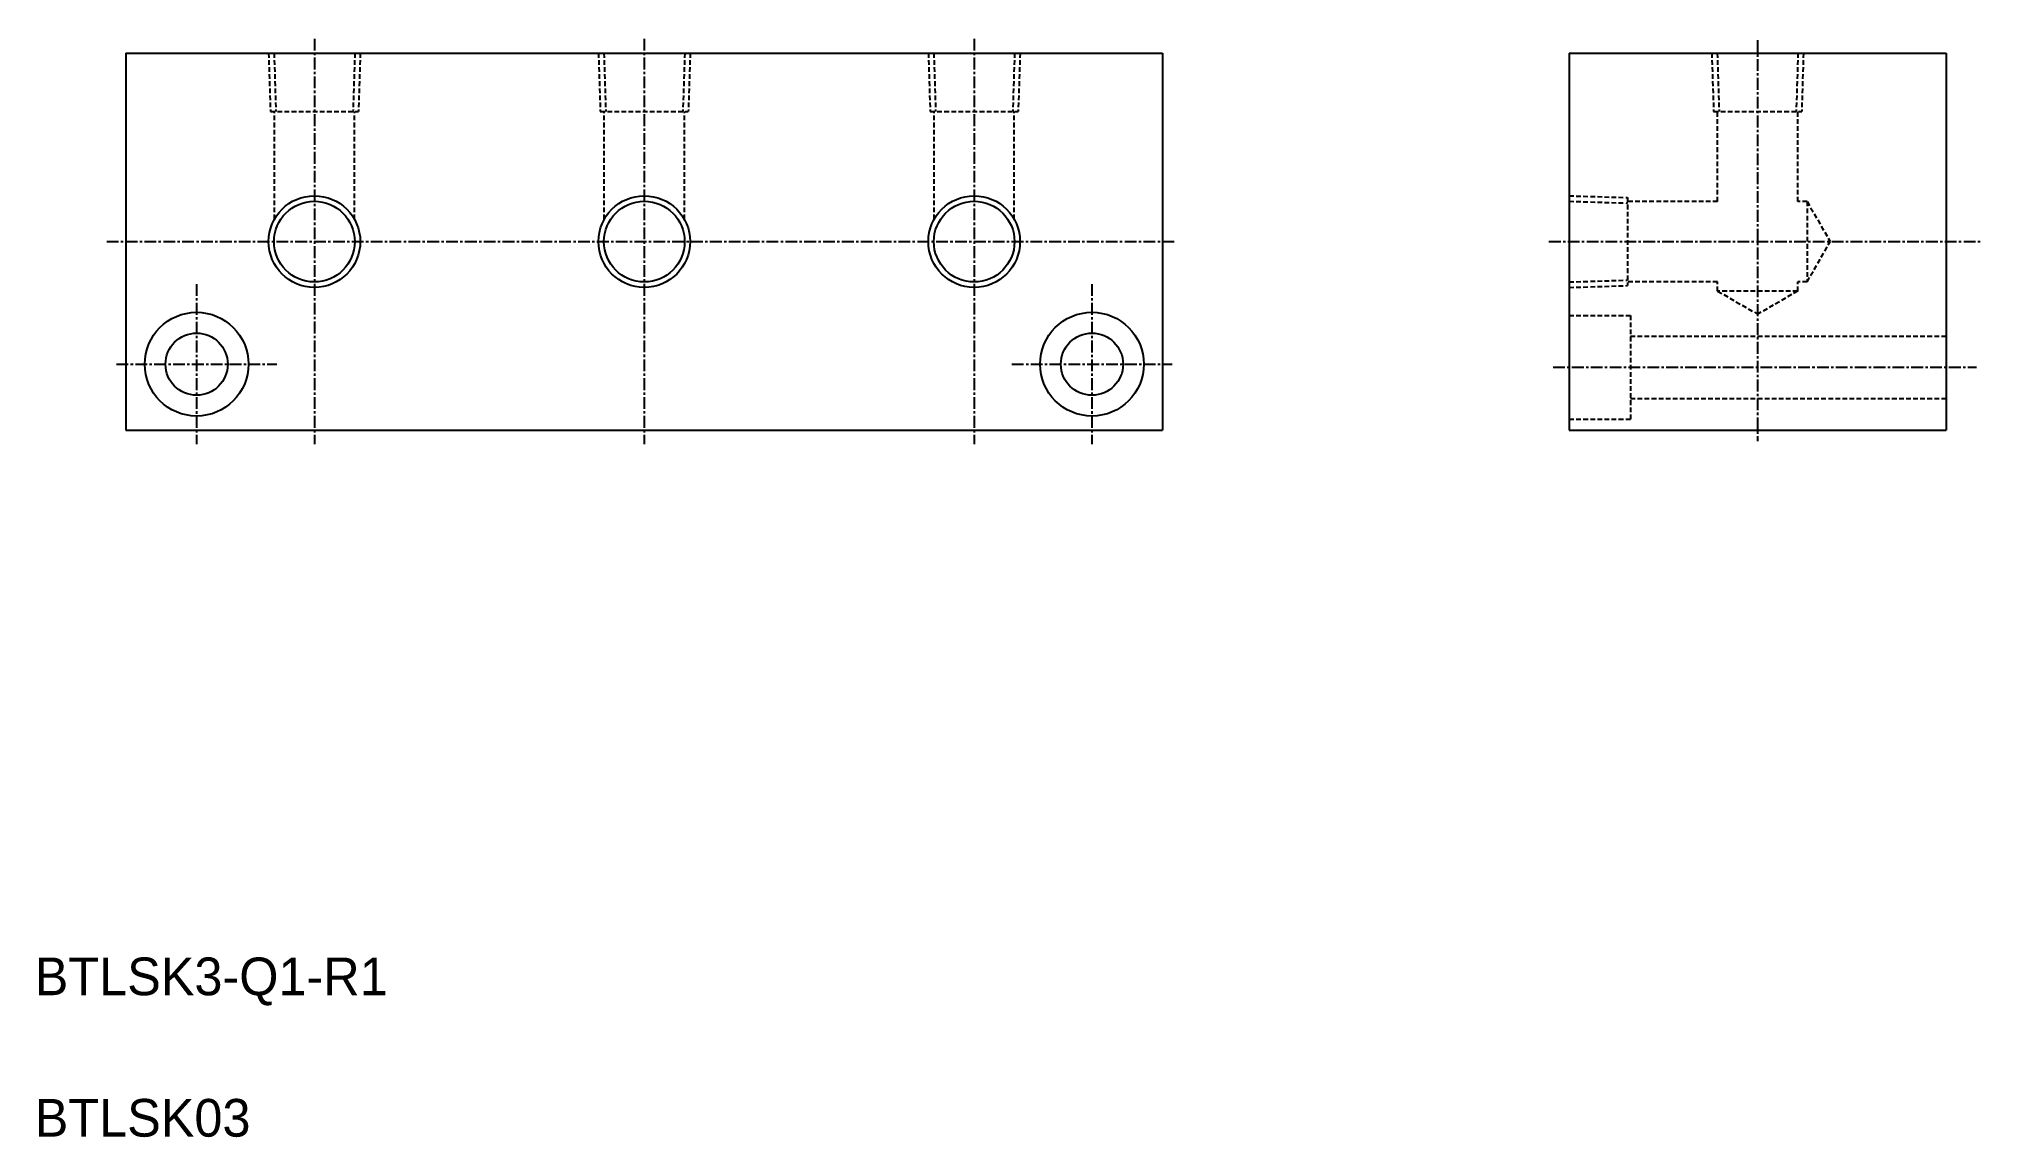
# Model space of a CAD drawing. Extents: x 124 to 330, y 95 to 212.
import ezdxf

# ---------------------------------------------------------------- set-up
doc = ezdxf.new("R2010")
doc.units = 0
doc.linetypes.add('CENTER', pattern=[2, 1.25, -0.25, 0.25, -0.25])
doc.linetypes.add('DASHED', pattern=[0.75, 0.5, -0.25])
doc.layers.get('0').update_dxf_attribs({"linetype": 'CONTINUOUS'})
doc.layers.add('CENTER', color=1, linetype='CENTER')

msp = doc.modelspace()

# ---------------------------------------------------------------- linework, layer by layer
at = {"color": 7, "linetype": 'CONTINUOUS'}
for p, q in [((133.16, 210.13), (243.16, 210.13)), ((133.16, 210.13), (133.16, 170.13)), ((243.16, 210.13), (243.16, 170.13)), ((286.29, 210.13), (326.29, 210.13)), ((286.29, 210.13), (286.29, 170.13)), ((326.29, 210.13), (326.29, 170.13)), ((133.16, 170.13), (243.16, 170.13)), ((286.29, 170.13), (326.29, 170.13))]:
    msp.add_line(p, q, dxfattribs=at)
at = {"color": 3, "linetype": 'DASHED'}
for p, q in [((148.3, 210.13), (148.49, 203.93)), ((148.88, 210.13), (149.07, 203.93)), ((157.45, 210.13), (157.25, 203.93)), ((158.03, 210.13), (157.83, 203.93)), ((183.3, 210.13), (183.49, 203.93)), ((183.88, 210.13), (184.07, 203.93)), ((192.45, 210.13), (192.25, 203.93)), ((193.03, 210.13), (192.83, 203.93)), ((218.3, 210.13), (218.49, 203.93)), ((218.88, 210.13), (219.07, 203.93)), ((227.45, 210.13), (227.25, 203.93)), ((228.03, 210.13), (227.83, 203.93)), ((301.42, 210.13), (301.62, 203.93)), ((302, 210.13), (302.2, 203.93)), ((310.57, 210.13), (310.38, 203.93)), ((311.15, 210.13), (310.96, 203.93)), ((148.49, 203.93), (157.83, 203.93)), ((148.91, 192.5), (148.91, 203.93)), ((157.41, 192.5), (157.41, 203.93)), ((183.49, 203.93), (192.83, 203.93)), ((183.91, 192.5), (183.91, 203.93)), ((192.41, 192.5), (192.41, 203.93)), ((218.49, 203.93), (227.83, 203.93)), ((218.91, 192.5), (218.91, 203.93)), ((227.41, 192.5), (227.41, 203.93)), ((301.62, 203.93), (310.96, 203.93)), ((302.04, 194.38), (302.04, 203.93)), ((310.54, 194.38), (310.54, 203.93)), ((286.29, 194.99), (292.49, 194.8)), ((286.29, 194.41), (292.49, 194.22)), ((292.49, 194.8), (292.49, 185.46)), ((302.04, 194.38), (292.49, 194.38)), ((311.54, 194.38), (310.54, 194.38)), ((311.54, 194.38), (311.54, 185.88)), ((311.54, 194.38), (313.99, 190.13)), ((311.54, 185.88), (313.99, 190.13)), ((286.29, 185.85), (292.49, 186.04)), ((286.29, 185.27), (292.49, 185.46)), ((302.04, 185.88), (292.49, 185.88)), ((302.04, 184.88), (302.04, 185.88)), ((310.54, 184.88), (310.54, 185.88)), ((311.54, 185.88), (310.54, 185.88)), ((310.54, 184.88), (302.04, 184.88)), ((302.04, 184.88), (306.29, 182.43)), ((310.54, 184.88), (306.29, 182.43)), ((286.29, 182.3), (292.79, 182.3)), ((292.79, 182.3), (292.79, 171.3)), ((292.79, 180.1), (326.29, 180.1)), ((292.79, 173.5), (326.29, 173.5)), ((286.29, 171.3), (292.79, 171.3))]:
    msp.add_line(p, q, dxfattribs=at)
at = {"color": 3, "linetype": 'CONTINUOUS'}
for centre in [(153.16, 190.13), (188.16, 190.13), (223.16, 190.13)]:
    msp.add_circle(centre, 4.86, dxfattribs=at)
at = {"color": 7, "linetype": 'CONTINUOUS'}
for centre, radius in [((153.16, 190.13), 4.28), ((188.16, 190.13), 4.28), ((223.16, 190.13), 4.28), ((140.66, 177.13), 5.5), ((235.66, 177.13), 5.5), ((140.66, 177.13), 3.3), ((235.66, 177.13), 3.3)]:
    msp.add_circle(centre, radius, dxfattribs=at)
at = {"layer": 'CENTER', "color": 1, "linetype": 'CENTER'}
for p, q in [((153.16, 211.64), (153.16, 168.63)), ((188.16, 211.64), (188.16, 168.63)), ((223.16, 211.64), (223.16, 168.63)), ((306.29, 211.49), (306.29, 168.97)), ((131.13, 190.13), (244.45, 190.13)), ((284.15, 190.13), (329.9, 190.13)), ((140.66, 185.63), (140.66, 168.63)), ((235.66, 185.63), (235.66, 168.63)), ((132.16, 177.13), (149.16, 177.13)), ((227.16, 177.13), (244.16, 177.13)), ((284.59, 176.8), (329.5, 176.8))]:
    msp.add_line(p, q, dxfattribs=at)

# ---------------------------------------------------------------- texts
at = {"color": 7, "linetype": 'CONTINUOUS'}
for s, p in [('BTLSK3-Q1-R1', (123.48, 110.2)), ('BTLSK03', (123.48, 95.2))]:
    msp.add_text(s, height=4, dxfattribs=at).set_placement(p)

doc.saveas('drawing.dxf')
